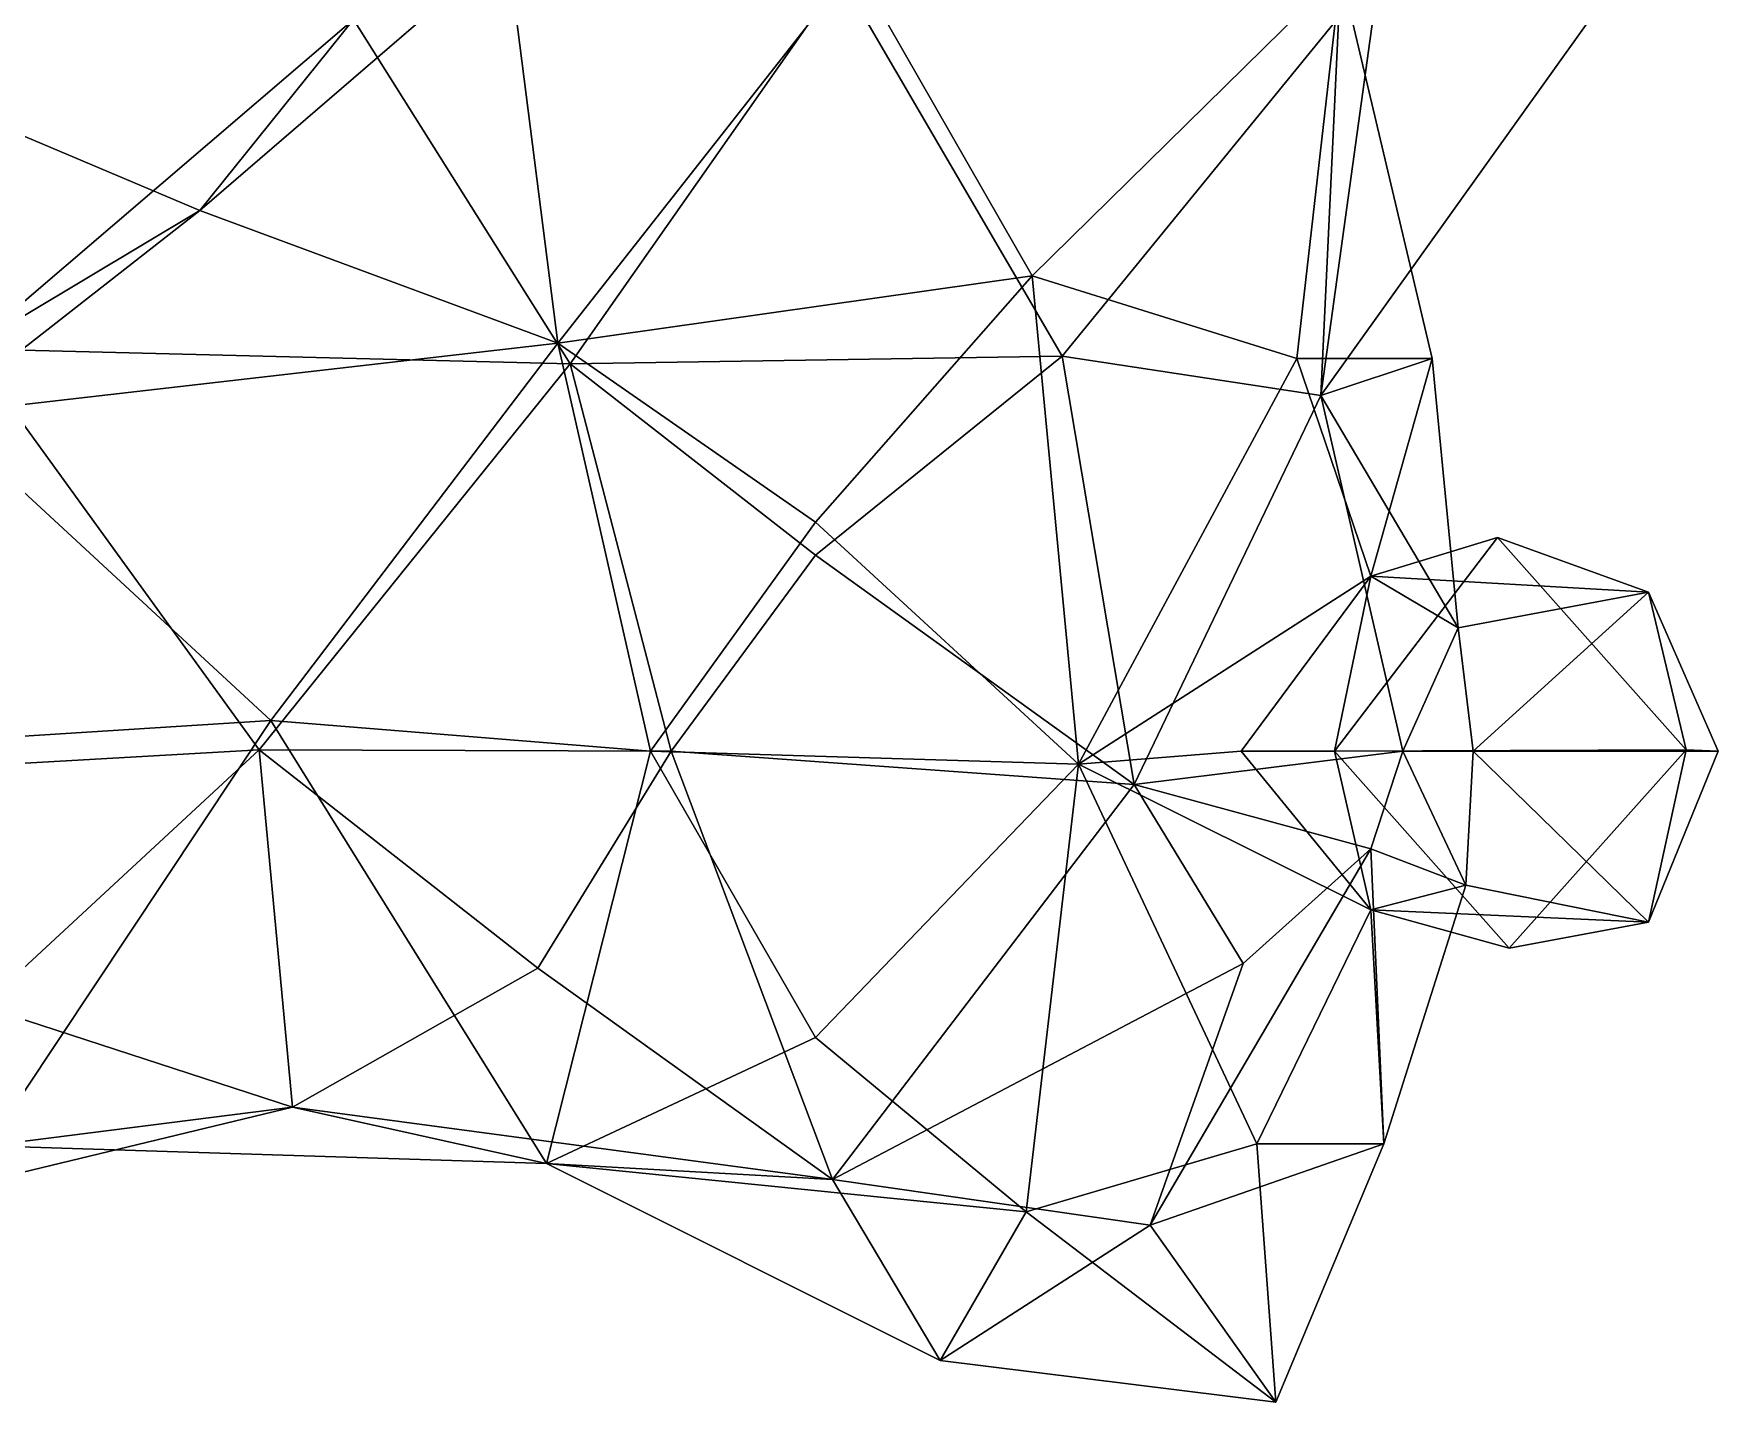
# Model space of a CAD drawing. Extents: x 290095 to 295679, y 4553756 to 4561441.
# Drawn here: x 292757.6 to 292834, y 4557808.3 to 4557870.4 of the extents above; entities that cross this region are included whole.
import ezdxf

# ---------------------------------------------------------------- set-up
doc = ezdxf.new("R2010")
doc.units = 0
doc.layers.add('Au_ppm_Pref_-_0_5', color=7, linetype='CONTINUOUS')

msp = doc.modelspace()

# ---------------------------------------------------------------- linework, layer by layer
at = {"layer": 'Au_ppm_Pref_-_0_5'}
for points in [[(292815.974, 4557853.977, 1877.656), (292816.882, 4557873.173, 1882.222), (292830.953, 4557874.917, 1876.668)], [(292815.974, 4557853.977, 1877.656), (292830.953, 4557874.917, 1876.668), (292818.679, 4557873.444, 1870.989)], [(292781.367, 4557856.344, 1881.848), (292765.122, 4557862.362, 1877.773), (292779.062, 4557874.389, 1877.04)], [(292772.099, 4557871.03, 1871.228), (292779.062, 4557874.389, 1877.04), (292765.122, 4557862.362, 1877.773)], [(292781.367, 4557856.344, 1881.848), (292779.062, 4557874.389, 1877.04), (292794.819, 4557873.482, 1881.416)], [(292781.367, 4557856.344, 1881.848), (292794.819, 4557873.482, 1881.416), (292802.89, 4557859.399, 1885.315)], [(292794.213, 4557872.957, 1869.293), (292804.248, 4557855.76, 1873.439), (292818.679, 4557873.444, 1870.989)], [(292794.819, 4557873.482, 1881.416), (292816.882, 4557873.173, 1882.222), (292802.89, 4557859.399, 1885.315)], [(292804.248, 4557855.76, 1873.439), (292815.974, 4557853.977, 1877.656), (292818.679, 4557873.444, 1870.989)], [(292781.926, 4557855.415, 1870.184), (292794.213, 4557872.957, 1869.293), (292772.099, 4557871.03, 1871.228)], [(292781.926, 4557855.415, 1870.184), (292804.248, 4557855.76, 1873.439), (292794.213, 4557872.957, 1869.293)], [(292814.892, 4557855.66, 1887.122), (292802.89, 4557859.399, 1885.315), (292816.882, 4557873.173, 1882.222)], [(292814.892, 4557855.66, 1887.122), (292816.882, 4557873.173, 1882.222), (292821.035, 4557855.66, 1882.766)], [(292821.035, 4557855.66, 1882.766), (292816.882, 4557873.173, 1882.222), (292815.974, 4557853.977, 1877.656)], [(292781.926, 4557855.415, 1870.184), (292772.099, 4557871.03, 1871.228), (292754.624, 4557856.091, 1870.837)], [(292772.099, 4557871.03, 1871.228), (292765.122, 4557862.362, 1877.773), (292754.624, 4557856.091, 1870.837)], [(292754.624, 4557856.091, 1870.837), (292765.122, 4557862.362, 1877.773), (292747.769, 4557869.696, 1876.827)], [(292747.769, 4557869.696, 1876.827), (292765.122, 4557862.362, 1877.773), (292753.297, 4557853.123, 1881.359)], [(292781.367, 4557856.344, 1881.848), (292753.297, 4557853.123, 1881.359), (292765.122, 4557862.362, 1877.773)], [(292781.367, 4557856.344, 1881.848), (292802.89, 4557859.399, 1885.315), (292793.053, 4557848.228, 1886.228)], [(292804.993, 4557837.245, 1887.205), (292793.053, 4557848.228, 1886.228), (292802.89, 4557859.399, 1885.315)], [(292804.993, 4557837.245, 1887.205), (292802.89, 4557859.399, 1885.315), (292814.892, 4557855.66, 1887.122)], [(292767.817, 4557837.899, 1870.889), (292754.624, 4557856.091, 1870.837), (292743.635, 4557836.531, 1869.92)], [(292781.367, 4557856.344, 1881.848), (292768.343, 4557839.224, 1883.116), (292753.297, 4557853.123, 1881.359)], [(292781.926, 4557855.415, 1870.184), (292754.624, 4557856.091, 1870.837), (292767.817, 4557837.899, 1870.889)], [(292781.367, 4557856.344, 1881.848), (292785.565, 4557837.842, 1886.296), (292768.343, 4557839.224, 1883.116)], [(292781.367, 4557856.344, 1881.848), (292793.053, 4557848.228, 1886.228), (292785.565, 4557837.842, 1886.296)], [(292804.248, 4557855.76, 1873.439), (292781.926, 4557855.415, 1870.184), (292793.053, 4557846.724, 1873.848)], [(292793.053, 4557846.724, 1873.848), (292807.509, 4557836.324, 1875.304), (292804.248, 4557855.76, 1873.439)], [(292807.509, 4557836.324, 1875.304), (292815.974, 4557853.977, 1877.656), (292804.248, 4557855.76, 1873.439)], [(292786.506, 4557837.842, 1873.973), (292781.926, 4557855.415, 1870.184), (292767.817, 4557837.899, 1870.889)], [(292781.926, 4557855.415, 1870.184), (292786.506, 4557837.842, 1873.973), (292793.053, 4557846.724, 1873.848)], [(292804.993, 4557837.245, 1887.205), (292814.892, 4557855.66, 1887.122), (292818.251, 4557845.776, 1885.41)], [(292818.251, 4557845.776, 1885.41), (292814.892, 4557855.66, 1887.122), (292821.035, 4557855.66, 1882.766)], [(292822.205, 4557843.433, 1882.766), (292821.035, 4557855.66, 1882.766), (292815.974, 4557853.977, 1877.656)], [(292818.251, 4557845.776, 1885.41), (292821.035, 4557855.66, 1882.766), (292822.205, 4557843.433, 1882.766)], [(292807.509, 4557836.324, 1875.304), (292819.702, 4557837.842, 1882.082), (292815.974, 4557853.977, 1877.656)], [(292822.205, 4557843.433, 1882.766), (292815.974, 4557853.977, 1877.656), (292819.702, 4557837.842, 1882.082)], [(292753.297, 4557853.123, 1881.359), (292768.343, 4557839.224, 1883.116), (292746.39, 4557837.842, 1887.42)], [(292804.993, 4557837.245, 1887.205), (292785.565, 4557837.842, 1886.296), (292793.053, 4557848.228, 1886.228)], [(292816.608, 4557837.842, 1888.705), (292823.998, 4557847.533, 1888.705), (292832.549, 4557837.9, 1889.512)], [(292816.608, 4557837.842, 1888.705), (292818.251, 4557845.776, 1885.41), (292823.998, 4557847.533, 1888.705)], [(292830.85, 4557845.05, 1886.303), (292823.998, 4557847.533, 1888.705), (292818.251, 4557845.776, 1885.41)], [(292832.549, 4557837.9, 1889.512), (292823.998, 4557847.533, 1888.705), (292830.85, 4557845.05, 1886.303)], [(292807.509, 4557836.324, 1875.304), (292793.053, 4557846.724, 1873.848), (292786.506, 4557837.842, 1873.973)], [(292804.993, 4557837.245, 1887.205), (292818.251, 4557845.776, 1885.41), (292812.371, 4557837.842, 1885.538)], [(292816.608, 4557837.842, 1888.705), (292812.371, 4557837.842, 1885.538), (292818.251, 4557845.776, 1885.41)], [(292830.85, 4557845.05, 1886.303), (292818.251, 4557845.776, 1885.41), (292822.205, 4557843.433, 1882.766)], [(292830.85, 4557845.05, 1886.303), (292822.205, 4557843.433, 1882.766), (292822.889, 4557837.842, 1882.766)], [(292830.85, 4557845.05, 1886.303), (292822.889, 4557837.842, 1882.766), (292834.013, 4557837.842, 1887.215)], [(292832.549, 4557837.9, 1889.512), (292830.85, 4557845.05, 1886.303), (292834.013, 4557837.842, 1887.215)], [(292822.205, 4557843.433, 1882.766), (292819.702, 4557837.842, 1882.082), (292822.889, 4557837.842, 1882.766)], [(292768.343, 4557839.224, 1883.116), (292755.506, 4557819.936, 1882.67), (292746.39, 4557837.842, 1887.42)], [(292768.343, 4557839.224, 1883.116), (292780.857, 4557819.136, 1883.071), (292755.506, 4557819.936, 1882.67)], [(292785.565, 4557837.842, 1886.296), (292780.857, 4557819.136, 1883.071), (292768.343, 4557839.224, 1883.116)], [(292767.817, 4557837.899, 1870.889), (292743.635, 4557836.531, 1869.92), (292755.255, 4557826.279, 1872.972)], [(292767.817, 4557837.899, 1870.889), (292755.255, 4557826.279, 1872.972), (292769.321, 4557821.692, 1877.683)], [(292786.506, 4557837.842, 1873.973), (292767.817, 4557837.899, 1870.889), (292780.454, 4557827.994, 1873.544)], [(292767.817, 4557837.899, 1870.889), (292769.321, 4557821.692, 1877.683), (292780.454, 4557827.994, 1873.544)], [(292786.506, 4557837.842, 1873.973), (292780.454, 4557827.994, 1873.544), (292793.833, 4557818.415, 1876.693)], [(292793.053, 4557824.848, 1887.097), (292780.857, 4557819.136, 1883.071), (292785.565, 4557837.842, 1886.296)], [(292804.993, 4557837.245, 1887.205), (292793.053, 4557824.848, 1887.097), (292785.565, 4557837.842, 1886.296)], [(292807.509, 4557836.324, 1875.304), (292786.506, 4557837.842, 1873.973), (292793.833, 4557818.415, 1876.693)], [(292804.993, 4557837.245, 1887.205), (292812.371, 4557837.842, 1885.538), (292818.251, 4557830.646, 1885.165)], [(292818.251, 4557833.416, 1881.291), (292819.702, 4557837.842, 1882.082), (292807.509, 4557836.324, 1875.304)], [(292816.608, 4557837.842, 1888.705), (292818.251, 4557830.646, 1885.165), (292812.371, 4557837.842, 1885.538)], [(292816.608, 4557837.842, 1888.705), (292832.549, 4557837.9, 1889.512), (292824.531, 4557828.904, 1888.705)], [(292816.608, 4557837.842, 1888.705), (292824.531, 4557828.904, 1888.705), (292818.251, 4557830.646, 1885.165)], [(292822.553, 4557831.759, 1882.766), (292819.702, 4557837.842, 1882.082), (292818.251, 4557833.416, 1881.291)], [(292822.553, 4557831.759, 1882.766), (292822.889, 4557837.842, 1882.766), (292819.702, 4557837.842, 1882.082)], [(292830.85, 4557830.09, 1886.121), (292822.889, 4557837.842, 1882.766), (292822.553, 4557831.759, 1882.766)], [(292830.85, 4557830.09, 1886.121), (292834.013, 4557837.842, 1887.215), (292822.889, 4557837.842, 1882.766)], [(292824.531, 4557828.904, 1888.705), (292832.549, 4557837.9, 1889.512), (292830.85, 4557830.09, 1886.121)], [(292832.549, 4557837.9, 1889.512), (292834.013, 4557837.842, 1887.215), (292830.85, 4557830.09, 1886.121)], [(292804.993, 4557837.245, 1887.205), (292802.617, 4557816.941, 1885.224), (292793.053, 4557824.848, 1887.097)], [(292804.993, 4557837.245, 1887.205), (292813.076, 4557820.024, 1886.266), (292802.617, 4557816.941, 1885.224)], [(292804.993, 4557837.245, 1887.205), (292818.251, 4557830.646, 1885.165), (292813.076, 4557820.024, 1886.266)], [(292812.461, 4557828.212, 1876.827), (292807.509, 4557836.324, 1875.304), (292793.833, 4557818.415, 1876.693)], [(292818.251, 4557833.416, 1881.291), (292807.509, 4557836.324, 1875.304), (292812.461, 4557828.212, 1876.827)], [(292818.251, 4557833.416, 1881.291), (292812.461, 4557828.212, 1876.827), (292808.245, 4557816.331, 1880.312)], [(292818.251, 4557833.416, 1881.291), (292808.245, 4557816.331, 1880.312), (292818.837, 4557820.024, 1882.766)], [(292818.251, 4557833.416, 1881.291), (292818.837, 4557820.024, 1882.766), (292822.553, 4557831.759, 1882.766)], [(292830.85, 4557830.09, 1886.121), (292822.553, 4557831.759, 1882.766), (292818.251, 4557830.646, 1885.165)], [(292818.251, 4557830.646, 1885.165), (292822.553, 4557831.759, 1882.766), (292818.837, 4557820.024, 1882.766)], [(292818.251, 4557830.646, 1885.165), (292818.837, 4557820.024, 1882.766), (292813.076, 4557820.024, 1886.266)], [(292830.85, 4557830.09, 1886.121), (292818.251, 4557830.646, 1885.165), (292824.531, 4557828.904, 1888.705)], [(292769.321, 4557821.692, 1877.683), (292793.833, 4557818.415, 1876.693), (292780.454, 4557827.994, 1873.544)], [(292812.461, 4557828.212, 1876.827), (292793.833, 4557818.415, 1876.693), (292808.245, 4557816.331, 1880.312)], [(292755.255, 4557826.279, 1872.972), (292743.442, 4557815.444, 1876.503), (292769.321, 4557821.692, 1877.683)], [(292802.617, 4557816.941, 1885.224), (292780.857, 4557819.136, 1883.071), (292793.053, 4557824.848, 1887.097)], [(292769.321, 4557821.692, 1877.683), (292743.442, 4557815.444, 1876.503), (292755.506, 4557819.936, 1882.67)], [(292780.857, 4557819.136, 1883.071), (292769.321, 4557821.692, 1877.683), (292755.506, 4557819.936, 1882.67)], [(292780.857, 4557819.136, 1883.071), (292793.833, 4557818.415, 1876.693), (292769.321, 4557821.692, 1877.683)], [(292813.076, 4557820.024, 1886.266), (292813.941, 4557808.302, 1882.766), (292802.617, 4557816.941, 1885.224)], [(292818.837, 4557820.024, 1882.766), (292808.245, 4557816.331, 1880.312), (292813.941, 4557808.302, 1882.766)], [(292813.076, 4557820.024, 1886.266), (292818.837, 4557820.024, 1882.766), (292813.941, 4557808.302, 1882.766)], [(292798.707, 4557810.203, 1882.766), (292780.857, 4557819.136, 1883.071), (292802.617, 4557816.941, 1885.224)], [(292798.707, 4557810.203, 1882.766), (292793.833, 4557818.415, 1876.693), (292780.857, 4557819.136, 1883.071)], [(292798.707, 4557810.203, 1882.766), (292808.245, 4557816.331, 1880.312), (292793.833, 4557818.415, 1876.693)], [(292798.707, 4557810.203, 1882.766), (292802.617, 4557816.941, 1885.224), (292813.941, 4557808.302, 1882.766)], [(292798.707, 4557810.203, 1882.766), (292813.941, 4557808.302, 1882.766), (292808.245, 4557816.331, 1880.312)]]:
    msp.add_3dface(points, dxfattribs=at)

doc.saveas('drawing.dxf')
